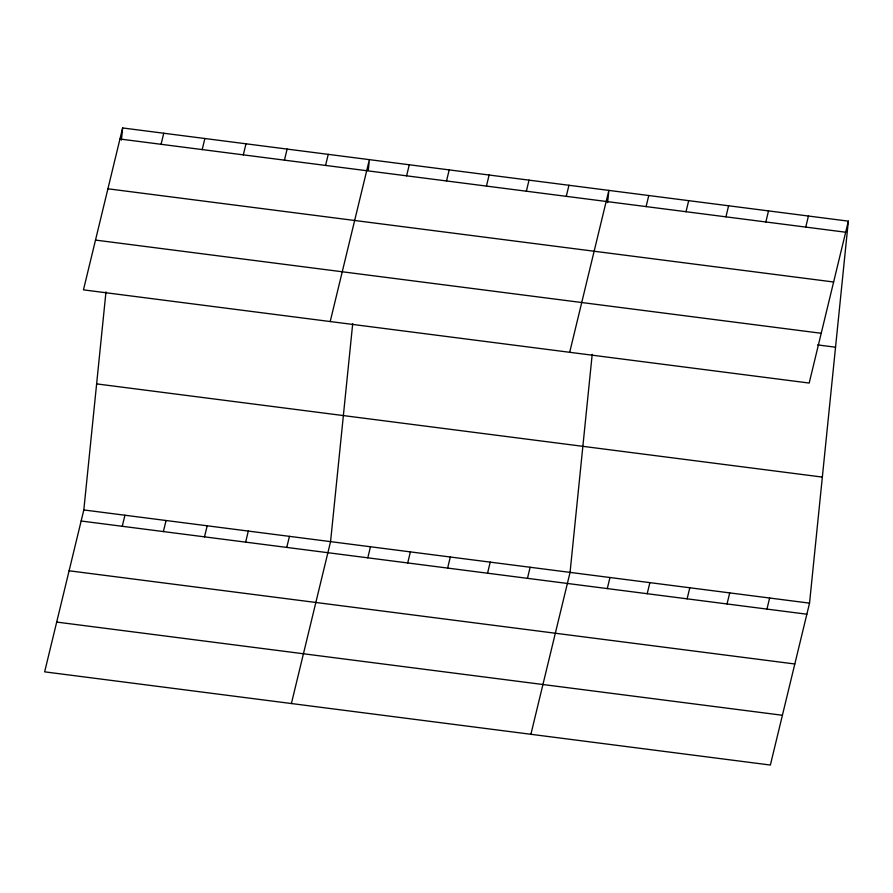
<?xml version="1.0" encoding="UTF-8"?>
<svg xmlns="http://www.w3.org/2000/svg" width="893" height="893" viewBox="0 0 893 893"><rect width="100%" height="100%" fill="white"/><g stroke="black" fill="none" stroke-linecap="round" stroke-linejoin="round"><path stroke-width="1.34" d="M848.35 221.151L809.181 383.052L83.462 289.857L122.631 127.956L848.35 221.151L809.538 603.143L770.369 765.044L44.65 671.849L83.819 509.948L105.977 291.888M121.392 140.145L122.631 127.956M352.713 323.579L330.566 541.627L291.397 703.539M368.273 170.485L369.378 159.635L330.209 321.547M592.204 354.331L570.058 572.391L530.889 734.292M607.62 202.599L608.859 190.399L569.689 352.3M161.075 144.298L163.754 133.236M202.198 149.589L204.877 138.515M122.263 526.29L124.942 515.228M243.32 154.869L245.999 143.795M163.386 531.581L166.065 520.507M284.443 160.148L287.122 149.075M204.508 536.86L207.187 525.787M325.565 165.428L328.244 154.355M245.642 542.14L248.31 531.067M286.765 547.42L289.444 536.347M406.605 175.832L409.284 164.77M446.522 180.966L449.201 169.893M367.804 557.824L370.483 546.762M486.439 186.09L489.118 175.017M407.71 562.958L410.389 551.885M526.357 191.214L529.036 180.14M447.627 568.082L450.306 557.009M566.274 196.337L568.941 185.275M487.545 573.206L490.224 562.132M527.462 578.329L530.141 567.267M646.097 206.596L648.776 195.522M686.014 211.719L688.693 200.646M607.285 588.587L609.964 577.514M725.931 216.843L728.61 205.781M647.202 593.711L649.881 582.638M765.848 221.977L768.516 210.904M687.119 598.835L689.798 587.773M805.754 227.101L808.433 216.028M727.036 603.969L729.715 592.896M766.953 609.093L769.621 598.02M119.952 139.018L845.671 232.225M107.908 188.791L833.627 281.998M95.506 240.083L821.225 333.279M817.653 344.91L835.547 347.21M96.623 383.89L822.353 477.085M83.819 509.948L809.538 603.143M81.14 521.01L806.859 614.217M69.096 570.783L794.826 663.99M56.694 622.075L782.413 715.271"/></g></svg>
